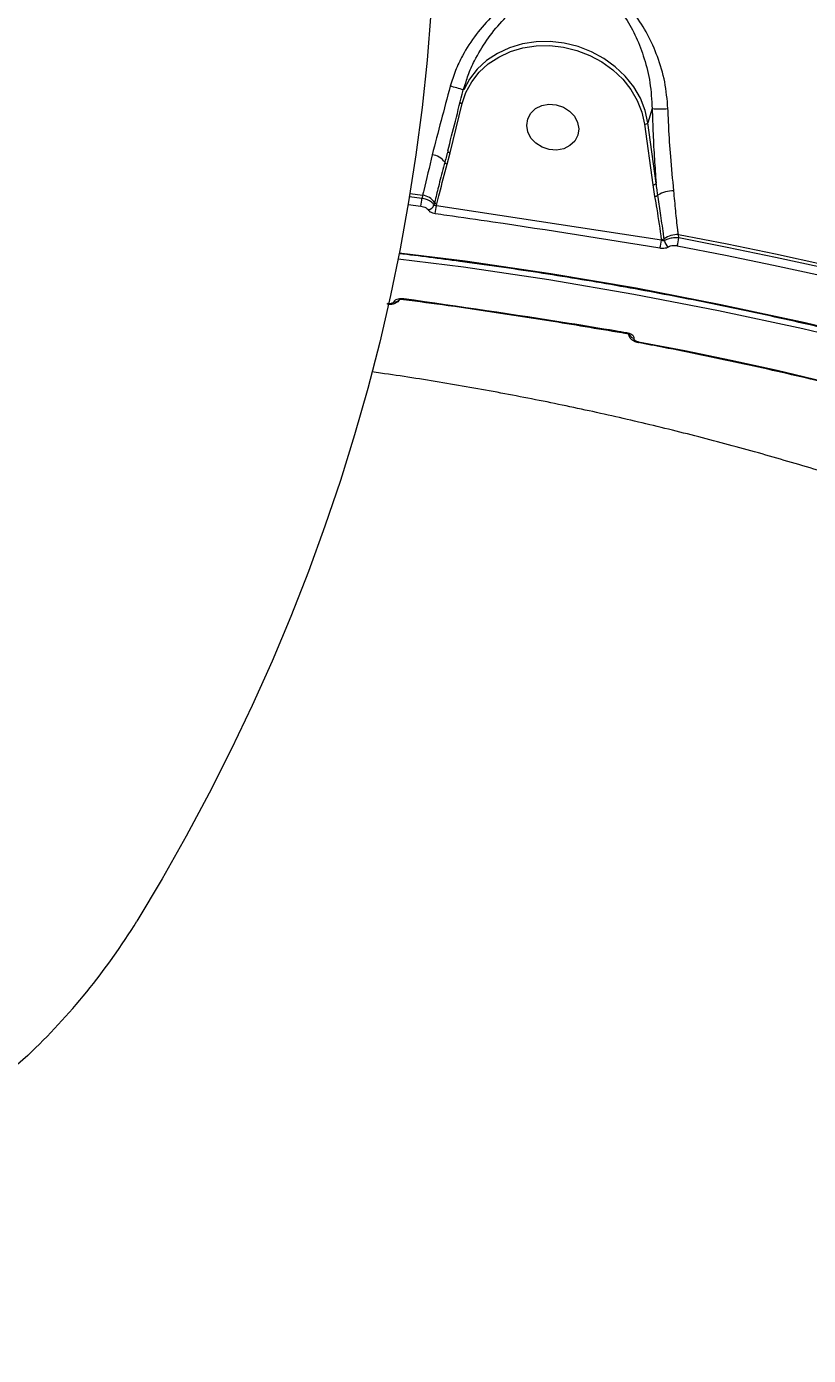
# Model space of a CAD drawing. Header units: millimetres. Extents: x -4335 to 4318, y -3792 to 3101.
# Drawn here: x 449.5 to 583.2, y -330.2 to -102.9 of the extents above; entities that cross this region are included whole.
import ezdxf

# ---------------------------------------------------------------- set-up
doc = ezdxf.new("R2010")
doc.units = ezdxf.units.MM
for name, color, linetype in [('DIKOM_ОБЪЕКТ', 7, 'Continuous'), ('DIKOM_РАЗМЕР_ЗОНА', 7, 'Continuous'), ('DIKOM_РАЗМЕР_ОБЪЕКТА', 7, 'Continuous')]:
    doc.layers.add(name, color=color, linetype=linetype)
doc.styles.add('style1', font='arial.ttf', dxfattribs={"width": 0.8})
doc.dimstyles.new('1-50', dxfattribs={"dimtxt": 300, "dimasz": 200, "dimexe": 100, "dimexo": 0, "dimgap": 100, "dimtad": 1, "dimtxsty": 'style1', "dimcen": 200, "dimclrd": 7, "dimclre": 7, "dimclrt": 7, "dimadec": 1, "dimazin": 2, "dimtfac": 1, "dimtmove": 0, "dimatfit": 2, "dimfxl": 0, "dimlwd": 25, "dimlwe": 18, "dimarcsym": 0})

# ---------------------------------------------------------------- blocks, each defined once
blk = doc.blocks.new('*D1')
at = {"layer": 'Defpoints', "color": 0, "transparency": 16777216}
for p in [(4316.09, -116.68), (-3504.99, -2016.22), (4316.09, -3691.68)]:
    blk.add_point(p, dxfattribs=at)
at = {"layer": 'DIKOM_РАЗМЕР_ЗОНА', "color": 7, "lineweight": 18, "transparency": 16777216}
for p, q in [((4316.09, -116.68), (4316.09, -3791.68)), ((-3504.99, -2016.22), (-3504.99, -3791.68))]:
    blk.add_line(p, q, dxfattribs=at)
at = {"layer": 'DIKOM_РАЗМЕР_ЗОНА', "color": 7, "lineweight": 25, "transparency": 16777216}
blk.add_line((-3304.99, -3691.68), (4116.09, -3691.68), dxfattribs=at)
at = {"layer": 'DIKOM_РАЗМЕР_ЗОНА', "color": 7, "transparency": 16777216}
for points in [[(-3304.99, -3658.35), (-3304.99, -3725.02), (-3504.99, -3691.68)], [(4116.09, -3658.35), (4116.09, -3725.02), (4316.09, -3691.68)]]:
    blk.add_solid(points, dxfattribs=at)
at = {"layer": 'DIKOM_РАЗМЕР_ЗОНА', "color": 7, "transparency": 16777216, "insert": (133.35, -3438.51), "char_height": 300, "attachment_point": 5, "style": 'style1'}
blk.add_mtext('7850', dxfattribs=at)
blk = doc.blocks.new('*D2')
at = {"layer": 'Defpoints', "color": 0, "transparency": 16777216}
for p in [(2711.72, 601.17), (-2007.01, 181.47), (-2007.01, -2298.93)]:
    blk.add_point(p, dxfattribs=at)
at = {"layer": 'DIKOM_РАЗМЕР_ОБЪЕКТА', "color": 7, "lineweight": 18, "transparency": 16777216}
for p, q in [((2711.72, 601.17), (2711.72, -2398.93)), ((-2007.01, 181.47), (-2007.01, -2398.93))]:
    blk.add_line(p, q, dxfattribs=at)
at = {"layer": 'DIKOM_РАЗМЕР_ОБЪЕКТА', "color": 7, "lineweight": 25, "transparency": 16777216}
blk.add_line((2511.72, -2298.93), (-1807.01, -2298.93), dxfattribs=at)
at = {"layer": 'DIKOM_РАЗМЕР_ОБЪЕКТА', "color": 7, "transparency": 16777216}
for points in [[(-1807.01, -2265.6), (-1807.01, -2332.27), (-2007.01, -2298.93)], [(2511.72, -2265.6), (2511.72, -2332.27), (2711.72, -2298.93)]]:
    blk.add_solid(points, dxfattribs=at)
at = {"layer": 'DIKOM_РАЗМЕР_ОБЪЕКТА', "color": 7, "transparency": 16777216, "insert": (-22.56, -2045.76), "char_height": 300, "attachment_point": 5, "style": 'style1'}
blk.add_mtext('4750', dxfattribs=at)
blk = doc.blocks.new('*D3')
at = {"layer": 'Defpoints', "color": 0, "transparency": 16777216}
for p in [(-2375.87, 1532.76), (1667.44, 1532.76), (-1786.5, -1525.94)]:
    blk.add_point(p, dxfattribs=at)
at = {"layer": 'DIKOM_РАЗМЕР_ОБЪЕКТА', "color": 7, "lineweight": 18, "transparency": 16777216}
for p, q in [((1667.44, 1532.76), (-2475.87, 1532.76)), ((-1786.5, -1525.94), (-2475.87, -1525.94))]:
    blk.add_line(p, q, dxfattribs=at)
at = {"layer": 'DIKOM_РАЗМЕР_ОБЪЕКТА', "color": 7, "lineweight": 25, "transparency": 16777216}
blk.add_line((-2375.87, -1325.94), (-2375.87, 1332.76), dxfattribs=at)
at = {"layer": 'DIKOM_РАЗМЕР_ОБЪЕКТА', "color": 7, "transparency": 16777216}
for points in [[(-2409.21, 1332.76), (-2342.54, 1332.76), (-2375.87, 1532.76)], [(-2409.21, -1325.94), (-2342.54, -1325.94), (-2375.87, -1525.94)]]:
    blk.add_solid(points, dxfattribs=at)
at = {"layer": 'DIKOM_РАЗМЕР_ОБЪЕКТА', "color": 7, "transparency": 16777216, "insert": (-2629.15, -119.32), "char_height": 300, "attachment_point": 5, "rotation": 90, "style": 'style1'}
blk.add_mtext('3050', dxfattribs=at)

msp = doc.modelspace()

# ---------------------------------------------------------------- linework, layer by layer
at = {"layer": 'DIKOM_ОБЪЕКТ', "color": 7, "linetype": 'Continuous', "lineweight": 15}
for p, q in [((524.17, -113.807), (524.633, -112.367)), ((521.937, -124.542), (523.983, -116.11)), ((556.476, -116.959), (555.733, -119.372)), ((555.167, -119.632), (556.582, -129.98)), ((557.147, -129.72), (555.733, -119.372)), ((521.425, -126.463), (521.937, -124.542)), ((521.528, -124.173), (521.441, -124.516)), ((517.222, -131.745), (517.087, -132.303)), ((556.582, -129.98), (556.897, -131.972)), ((519.258, -133.001), (519.153, -133.432)), ((519.575, -133.556), (519.65, -133.25)), ((558.052, -139.458), (519.575, -133.556)), ((561.049, -139.083), (560.971, -138.49)), ((558.037, -139.348), (558.052, -139.458)), ((513.963, -149.604), (513.966, -149.604)), ((512.31, -149.975), (512.306, -149.988)), ((552.056, -155.42), (552.058, -155.421)), ((553.377, -156.26), (553.381, -156.247)), ((449.677, -278.868), (373.648, -345.25))]:
    msp.add_line(p, q, dxfattribs=at)
at = {"layer": 'DIKOM_ОБЪЕКТ', "color": 7, "linetype": 'Continuous', "lineweight": 15, "flags": 128}
for points in [[(518.636, -100.577), (517.983, -108.685), (517.13, -116.779), (516.076, -124.854), (514.823, -132.909), (513.37, -140.938), (511.719, -148.939), (509.87, -156.907), (507.824, -164.839), (505.582, -172.73), (503.145, -180.579), (500.514, -188.38), (497.691, -196.131), (494.676, -203.828), (491.471, -211.466), (488.078, -219.044), (484.497, -226.556), (480.732, -234.001), (476.783, -241.374), (472.652, -248.671), (468.342, -255.89)], [(523.983, -116.11), (524.631, -114.182), (525.605, -112.383), (526.881, -110.754), (528.433, -109.33), (530.227, -108.142), (532.223, -107.217), (534.378, -106.575), (536.644, -106.229), (538.972, -106.188), (541.31, -106.452), (543.608, -107.016), (545.816, -107.866), (547.884, -108.985), (549.768, -110.349), (551.427, -111.926), (552.823, -113.683), (553.927, -115.581), (554.714, -117.578), (555.167, -119.632)], [(555.733, -119.372), (555.266, -117.254), (554.454, -115.194), (553.316, -113.237), (551.876, -111.425), (550.165, -109.799), (548.223, -108.393), (546.09, -107.239), (543.813, -106.362), (541.443, -105.78), (539.031, -105.508), (536.631, -105.551), (534.294, -105.907), (532.072, -106.569), (530.014, -107.523), (528.164, -108.748), (526.563, -110.216), (525.247, -111.896), (524.243, -113.751), (524.242, -113.753)], [(523.572, -115.748), (523.569, -115.791), (523.582, -115.844), (523.614, -115.898), (523.663, -115.95), (523.727, -116), (523.804, -116.044), (523.89, -116.081), (523.983, -116.11)], [(538.861, -123.958), (537.644, -123.56), (536.574, -122.884), (535.738, -121.985), (535.205, -120.935), (535.016, -119.82), (535.188, -118.729), (535.706, -117.752), (536.529, -116.968), (537.589, -116.439), (538.802, -116.21), (540.068, -116.297), (541.285, -116.695), (542.355, -117.371), (543.191, -118.271), (543.725, -119.321), (543.913, -120.436), (543.742, -121.526), (543.223, -122.503), (542.401, -123.288), (541.34, -123.816), (540.128, -124.046), (538.861, -123.958)], [(521.526, -124.18), (521.523, -124.223), (521.536, -124.276), (521.568, -124.329), (521.616, -124.382), (521.68, -124.431), (521.757, -124.476), (521.844, -124.513), (521.937, -124.542)], [(515.044, -131.485), (517.222, -131.745)], [(514.738, -133.379), (516.903, -133.637)], [(517.087, -132.303), (514.957, -132.049)], [(560.971, -138.49), (569.281, -140.104), (577.563, -141.82), (585.816, -143.638), (594.038, -145.558), (602.228, -147.58), (610.383, -149.702), (618.503, -151.925), (626.586, -154.249)], [(560.767, -140.402), (569.016, -142.005), (577.238, -143.71), (585.432, -145.516), (593.594, -147.422), (601.725, -149.429), (609.822, -151.535), (617.883, -153.741), (625.908, -156.046)], [(626.336, -154.763), (618.293, -152.452), (610.214, -150.241), (602.099, -148.13), (593.95, -146.119), (585.769, -144.208), (577.557, -142.398), (569.317, -140.69), (561.049, -139.083)], [(513.017, -142.652), (524.199, -144.042), (538.815, -146.19), (553.363, -148.662), (567.834, -151.455), (582.217, -154.568), (596.503, -158), (610.683, -161.746), (624.748, -165.806), (638.688, -170.176), (652.494, -174.854), (666.158, -179.837), (679.67, -185.12), (693.021, -190.702), (706.203, -196.577), (719.207, -202.743), (732.024, -209.195)], [(732.919, -208.408), (720.063, -201.936), (707.019, -195.751), (693.798, -189.858), (680.406, -184.26), (666.854, -178.96), (653.149, -173.963), (639.301, -169.271), (625.319, -164.887), (611.211, -160.815), (596.988, -157.057), (582.659, -153.616), (568.233, -150.493), (553.719, -147.691), (539.127, -145.212), (524.466, -143.057), (513.221, -141.66)], [(616.688, -171.886), (608.986, -169.67), (601.249, -167.55), (593.477, -165.527), (585.672, -163.6), (577.837, -161.77), (569.971, -160.038), (562.078, -158.404), (554.159, -156.869)]]:
    msp.add_lwpolyline(points, dxfattribs=at)
at = {"layer": 'DIKOM_ОБЪЕКТ', "color": 7, "linetype": 'Continuous', "lineweight": 15}
for centre, radius, start, end in [((518.849, -127.398), 14.596, 68.61977, 77.78618), ((557.832, -87.063), 29.927, 267.40318, 272.57024), ((555.223, -119.006), 0.628, 264.92407, 324.39255), ((518.524, -127.872), 3.044, 35.08354, 83.87273), ((521.496, -125.961), 0.507, 198.53727, 262.04527), ((516.689, -134.887), 3.187, 36.28631, 80.37252), ((556.637, -129.355), 0.628, 264.91837, 324.40324), ((556.903, -131.235), 0.737, 269.53012, 316.93105), ((560.033, -136.106), 5.08, 88.36913, 120.6874), ((506.082, -131.464), 11.037, 348.64721, 355.64187), ((518.035, -133.107), 1.164, 275.81315, 343.79178), ((519.765, -132.635), 0.626, 215.77509, 259.3464), ((511.499, -132.922), 8.101, 345.95747, 355.51131), ((560.917, -142.904), 4.414, 89.30249, 123.01509), ((548.403, -138.345), 9.714, 345.44825, 353.41672), ((558.031, -138.479), 0.869, 270.37822, 303.62059), ((559.879, -139.415), 1.326, 185.98075, 242.25311), ((553.854, -138.233), 7.245, 342.5842, 353.26484), ((512.46, -149.03), 0.97, 260.85697, 319.83737), ((512.464, -149.015), 0.972, 260.89465, 318.78539), ((513.871, -149.482), 0.155, 308.0942, 356.46395), ((511.036, -150.301), 0.194, 320.30832, 356.36881), ((551.94, -155.293), 0.174, 312.91164, 355.23449), ((553.543, -155.206), 1.067, 201.52769, 261.03788), ((553.548, -155.192), 1.068, 202.11305, 261.02274), ((554.005, -156.845), 0.156, 302.60174, 351.24474), ((371.228, -196.019), 114.098, 313.43736, 328.33649)]:
    msp.add_arc(centre, radius, start, end, dxfattribs=at)
for points, knots in [([(559.174, -116.96), (559.036, -115.43), (558.762, -112.366), (557.485, -108.109), (555.767, -104.236), (553.861, -101.243), (551.927, -98.96), (550.236, -97.42), (548.487, -96.228), (546.376, -95.192), (543.605, -94.527), (540.597, -94.685), (537.997, -95.366), (535.263, -96.511), (532.264, -98.348), (529.117, -101.034), (526.303, -104.208), (524.22, -107.427), (522.769, -110.434), (522.214, -112.233), (521.937, -113.133)], [0, 0, 0, 0, 0.0754473, 0.151029, 0.221385, 0.2917224, 0.334658, 0.3775439, 0.4104254, 0.4432562, 0.4962481, 0.5490797, 0.5889877, 0.628974, 0.6969442, 0.7650088, 0.8363496, 0.9076294, 0.953828, 1, 1, 1, 1]), ([(524.633, -112.367), (524.748, -111.994), (525.129, -110.751), (526.262, -108.332), (528.126, -105.191), (530.628, -102.092), (533.44, -99.416), (536.081, -97.561), (538.526, -96.367), (540.801, -95.642), (543.472, -95.417), (545.903, -96.037), (547.707, -97.019), (549.198, -98.167), (550.624, -99.657), (552.243, -101.858), (553.812, -104.75), (555.2, -108.451), (556.21, -112.535), (556.386, -115.47), (556.476, -116.959)], [0, 0, 0, 0, 0.0209912, 0.0698942, 0.1441579, 0.2201491, 0.2899076, 0.3611298, 0.4004902, 0.4407601, 0.4914689, 0.5419213, 0.5736347, 0.6063297, 0.6496471, 0.6937033, 0.7665396, 0.8408678, 0.9192761, 1, 1, 1, 1]), ([(521.937, -113.133), (521.412, -115.103), (520.35, -119.089), (519.353, -122.912), (518.849, -124.845)], [0, 0, 0, 0, 0.4942426, 1, 1, 1, 1]), ([(521.528, -124.173), (521.954, -122.484), (522.812, -119.08), (523.715, -115.574), (524.17, -113.807)], [0, 0, 0, 0, 0.4960559, 1, 1, 1, 1]), ([(556.476, -116.959), (556.52, -118.403), (556.609, -121.303), (556.836, -125.582), (557.045, -128.36), (557.147, -129.72)], [0, 0, 0, 0, 0.3357596, 0.6747588, 1, 1, 1, 1]), ([(560.178, -131.029), (559.988, -129.077), (559.64, -125.504), (559.335, -120.751), (559.219, -118.016), (559.174, -116.96)], [0, 0, 0, 0, 0.4251166, 0.7780798, 1, 1, 1, 1]), ([(518.849, -124.845), (518.371, -126.932), (517.829, -129.298), (517.286, -131.487), (517.222, -131.745)], [0, 0, 0, 0, 0.8821359, 1, 1, 1, 1]), ([(521.441, -124.516), (521.398, -124.686), (521.263, -125.224), (521.116, -125.757), (521.015, -126.122)], [0, 0, 0, 0, 0.315098, 1, 1, 1, 1]), ([(521.015, -126.122), (520.937, -126.404), (520.551, -127.811), (519.965, -130.111), (519.475, -132.114), (519.258, -133.001)], [0, 0, 0, 0, 0.1222828, 0.6114383, 1, 1, 1, 1]), ([(519.65, -133.25), (519.797, -132.649), (520.354, -130.377), (520.972, -128.122), (521.425, -126.463)], [0, 0, 0, 0, 0.2647023, 1, 1, 1, 1]), ([(557.441, -131.738), (557.394, -131.443), (557.288, -130.771), (557.198, -130.097), (557.147, -129.72)], [0, 0, 0, 0, 0.4403223, 1, 1, 1, 1]), ([(558.512, -139.202), (558.472, -138.911), (558.273, -137.456), (557.935, -134.974), (557.598, -132.766), (557.441, -131.738)], [0, 0, 0, 0, 0.1178785, 0.5894566, 1, 1, 1, 1]), ([(560.971, -138.49), (560.934, -138.23), (560.744, -136.913), (560.498, -134.457), (560.285, -132.174), (560.178, -131.029)], [0, 0, 0, 0, 0.1088879, 0.5528113, 1, 1, 1, 1]), ([(516.903, -133.637), (517.07, -133.666), (517.404, -133.725), (517.819, -133.917), (518.055, -134.11), (518.132, -134.232), (518.153, -134.265)], [0, 0, 0, 0, 0.2968944, 0.5940422, 0.8895309, 1, 1, 1, 1]), ([(519.153, -133.432), (519.118, -133.376), (518.989, -133.17), (518.6, -132.835), (517.914, -132.487), (517.362, -132.364), (517.087, -132.303)], [0, 0, 0, 0, 0.1106209, 0.4063568, 0.7035142, 1, 1, 1, 1]), ([(519.575, -133.556), (519.517, -133.558), (519.402, -133.561), (519.26, -133.524), (519.183, -133.474), (519.158, -133.44), (519.153, -133.432)], [0, 0, 0, 0, 0.3131639, 0.6198303, 0.9171112, 1, 1, 1, 1]), ([(556.897, -131.972), (557.019, -132.687), (557.438, -135.144), (557.789, -137.604), (558.037, -139.348)], [0, 0, 0, 0, 0.2911835, 1, 1, 1, 1]), ([(518.153, -134.265), (518.169, -134.29), (518.239, -134.404), (518.455, -134.593), (518.861, -134.791), (519.192, -134.855), (519.358, -134.888)], [0, 0, 0, 0, 0.0856212, 0.3893496, 0.6948325, 1, 1, 1, 1]), ([(519.358, -134.888), (520.015, -134.98), (523.302, -135.441), (536.13, -137.282), (548.279, -139.246), (557.805, -140.785)], [0, 0, 0, 0, 0.0512253, 0.2561272, 1, 1, 1, 1]), ([(557.805, -140.785), (557.849, -140.792), (558.061, -140.824), (558.446, -140.834), (558.921, -140.763), (559.148, -140.647), (559.262, -140.589)], [0, 0, 0, 0, 0.081043, 0.3908359, 0.6951542, 1, 1, 1, 1]), ([(558.56, -139.553), (558.52, -139.563), (558.438, -139.584), (558.273, -139.554), (558.141, -139.505), (558.068, -139.466), (558.052, -139.458)], [0, 0, 0, 0, 0.2864266, 0.5897855, 0.9137216, 1, 1, 1, 1]), ([(558.56, -139.553), (558.552, -139.496), (558.536, -139.379), (558.52, -139.262), (558.512, -139.202)], [0, 0, 0, 0, 0.487562, 1, 1, 1, 1]), ([(561.049, -139.083), (560.948, -139.074), (560.571, -139.04), (559.905, -139.071), (559.122, -139.239), (558.748, -139.448), (558.56, -139.553)], [0, 0, 0, 0, 0.1092267, 0.4079273, 0.7030933, 1, 1, 1, 1]), ([(559.262, -140.589), (559.375, -140.531), (559.602, -140.414), (560.075, -140.343), (560.478, -140.353), (560.706, -140.391), (560.767, -140.402)], [0, 0, 0, 0, 0.2954253, 0.5903815, 0.8901418, 1, 1, 1, 1]), ([(732.714, -208.492), (730.673, -207.443), (724.752, -204.399), (714.828, -199.541), (702.897, -193.999), (690.817, -188.703), (678.599, -183.651), (666.248, -178.847), (653.771, -174.294), (641.175, -169.994), (628.466, -165.95), (615.652, -162.164), (602.739, -158.637), (589.735, -155.372), (576.646, -152.371), (563.48, -149.635), (550.244, -147.165), (536.945, -144.964), (524.592, -143.177), (516.665, -142.175), (513.2, -141.765)], [0, 0, 0, 0, 0.02281779, 0.06620193, 0.10958658, 0.1529711, 0.1963556, 0.23974, 0.28312423, 0.32650827, 0.36989238, 0.41327634, 0.45666029, 0.50004407, 0.54342778, 0.58681159, 0.63019517, 0.67357882, 0.71696239, 0.7505843, 0.7505843, 0.7505843, 0.7505843]), ([(513.303, -149.418), (513.282, -149.499), (513.222, -149.722), (512.957, -150.01), (512.56, -150.273), (512.014, -150.431), (511.517, -150.473), (511.233, -150.424), (511.186, -150.416)], [0, 0, 0, 0, 0.098721, 0.2710166, 0.4536086, 0.6763255, 0.9464721, 1, 1, 1, 1]), ([(514.025, -149.491), (513.852, -149.476), (513.507, -149.445), (513.015, -149.504), (512.621, -149.636), (512.387, -149.805), (512.331, -149.928), (512.31, -149.975)], [0, 0, 0, 0, 0.2182654, 0.4367702, 0.6530721, 0.8657804, 1, 1, 1, 1]), ([(513.962, -149.606), (513.94, -149.602), (513.824, -149.582), (513.613, -149.579), (513.381, -149.599), (513.236, -149.632), (513.159, -149.662), (513.162, -149.661), (513.163, -149.66)], [0, 0, 0, 0, 0.061487, 0.3203828, 0.5460675, 0.7365412, 0.8907662, 1, 1, 1, 1]), ([(552.053, -155.454), (547.883, -154.751), (537.735, -153.042), (525.034, -151.118), (516.498, -149.979), (513.961, -149.64)], [0, 0, 0, 0, 0.3289612, 0.8005111, 1, 1, 1, 1]), ([(552.113, -155.308), (551.458, -155.197), (548.181, -154.646), (535.499, -152.563), (523.448, -150.839), (514.025, -149.491)], [0, 0, 0, 0, 0.0517102, 0.2585533, 1, 1, 1, 1]), ([(512.306, -149.988), (512.303, -149.996), (512.283, -150.053), (512.199, -150.154), (512.016, -150.248), (511.781, -150.309), (511.524, -150.337), (511.321, -150.32), (511.229, -150.313)], [0, 0, 0, 0, 0.034019, 0.2522381, 0.4705416, 0.5979388, 0.8192992, 1, 1, 1, 1]), ([(552.629, -155.624), (552.63, -155.625), (552.637, -155.632), (552.606, -155.605), (552.521, -155.558), (552.363, -155.492), (552.143, -155.43), (551.969, -155.409), (551.88, -155.398)], [0, 0, 0, 0, 0.0324566, 0.1768044, 0.3516155, 0.5310909, 0.761487, 1, 1, 1, 1]), ([(553.381, -156.247), (553.391, -156.198), (553.415, -156.071), (553.306, -155.849), (553.028, -155.615), (552.615, -155.417), (552.281, -155.344), (552.113, -155.308)], [0, 0, 0, 0, 0.1342865, 0.3469572, 0.5632772, 0.7817394, 1, 1, 1, 1]), ([(554.089, -156.97), (553.863, -156.915), (553.403, -156.803), (552.904, -156.457), (552.579, -156.043), (552.526, -155.748), (552.502, -155.621)], [0, 0, 0, 0, 0.2967724, 0.6007934, 0.8273047, 1, 1, 1, 1]), ([(554.159, -156.869), (554.157, -156.868), (554.048, -156.848), (553.839, -156.791), (553.617, -156.681), (553.453, -156.551), (553.355, -156.411), (553.37, -156.308), (553.377, -156.26)], [0, 0, 0, 0, 0.0043428, 0.2198455, 0.4356193, 0.5682112, 0.7938461, 1, 1, 1, 1]), ([(616.578, -171.984), (614.358, -171.338), (607.918, -169.464), (597.183, -166.56), (584.348, -163.36), (571.427, -160.429), (561.325, -158.348), (555.532, -157.25), (554.088, -156.976)], [0, 0, 0, 0, 0.1082656, 0.3141099, 0.5199568, 0.7258038, 0.9316503, 1, 1, 1, 1]), ([(603.006, -184.738), (602.909, -184.703), (599.569, -183.504), (592.855, -181.312), (582.867, -178.184), (572.746, -175.278), (562.521, -172.567), (552.195, -170.063), (541.775, -167.768), (531.272, -165.68), (520.689, -163.82), (513.109, -162.609), (509.05, -162.056), (508.559, -161.99)], [0, 0, 0, 0, 0.00317928, 0.11022349, 0.2171628, 0.32400963, 0.43077348, 0.53746444, 0.64409138, 0.75066182, 0.85718272, 0.96366111, 0.97830779, 0.97830779, 0.97830779, 0.97830779])]:
    msp.add_open_spline(points, degree=3, knots=knots, dxfattribs=at)

# ---------------------------------------------------------------- dimensions: what is measured, and where the dimension line sits
at = {"layer": 'DIKOM_РАЗМЕР_ЗОНА'}
dim = msp.add_linear_dim(base=(4316.095, -3691.684), p1=(-3504.986, -2016.224), p2=(4316.095, -116.68), text='7850', dimstyle='1-50', dxfattribs=at)
dim.commit()
dim.dimension.update_dxf_attribs({"geometry": '*D1', "text_midpoint": (133.347, -3691.684), "dimtype": 160})
at = {"layer": 'DIKOM_РАЗМЕР_ОБЪЕКТА'}
dim = msp.add_linear_dim(base=(-2375.873, 1532.764), p1=(-1786.496, -1525.942), p2=(1667.44, 1532.764), angle=90, text='3050', dimstyle='1-50', dxfattribs=at)
dim.commit()
dim.dimension.update_dxf_attribs({"geometry": '*D3', "text_midpoint": (-2375.873, -119.318), "dimtype": 160})
dim = msp.add_linear_dim(base=(-2007.007, -2298.934), p1=(2711.721, 601.173), p2=(-2007.007, 181.474), text='4750', dimstyle='1-50', dxfattribs=at)
dim.commit()
dim.dimension.update_dxf_attribs({"geometry": '*D2', "text_midpoint": (-22.564, -2298.934), "dimtype": 160})

doc.saveas('drawing.dxf')
